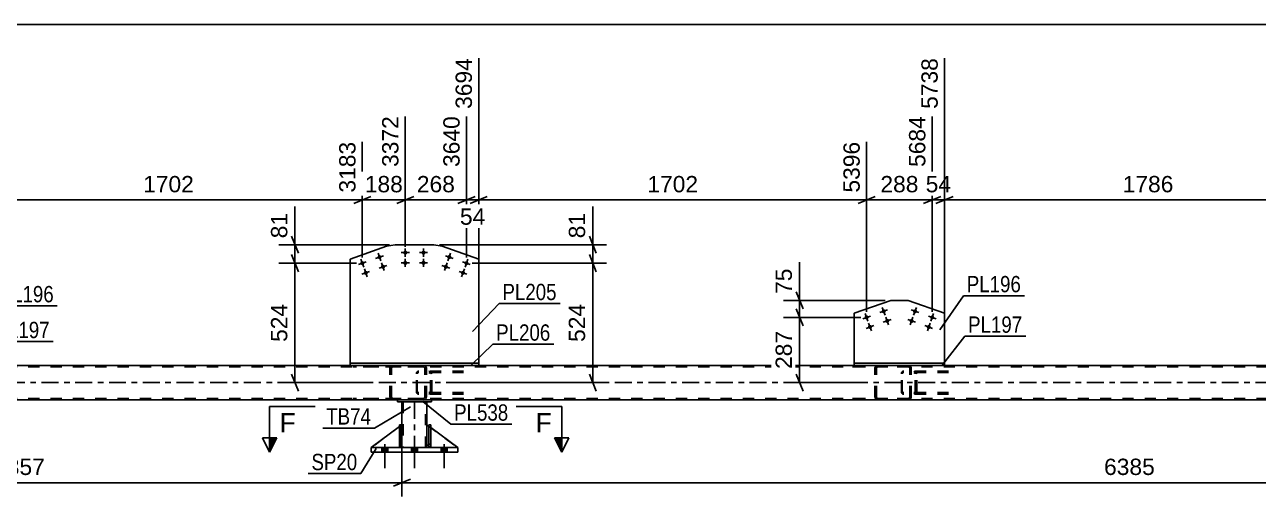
# Model space of a CAD drawing. Header units: millimetres. Extents: x -73 to 768, y -405 to 189.
# Drawn here: x 97.8 to 314.4, y -245.8 to -162.9 of the extents above; entities that cross this region are included whole.
import ezdxf

# ---------------------------------------------------------------- set-up
doc = ezdxf.new("R2010")
doc.units = ezdxf.units.MM
doc.linetypes.add('DXK_LINE_DOT2', pattern=[3.9198, 1.9599, -1.9599])
doc.linetypes.add('DXK_LINE_DOT3', pattern=[5.9187, 2.979, -0.9799, 0.9799, -0.9799])
doc.styles.add('Arial', font='ARIAL.TTF', dxfattribs={"height": 0.2})
doc.styles.add('Arial Narrow', font='ARIALN.TTF', dxfattribs={"height": 0.2})

# ---------------------------------------------------------------- blocks, each defined once
blk = doc.blocks.new('Bolt-122572935-5996 - 5860')
at = {"linetype": 'Continuous'}
for points in [[(254.45, -213.41, -1), (253.77, -213.17, -1)], [(257.46, -214.48, -1), (256.79, -214.24, -1)], [(253.85, -215.1, -1), (253.17, -214.86, -1)], [(256.86, -216.17, -1), (256.18, -215.93, -1)]]:
    blk.add_hatch(color=1, dxfattribs=at).paths.add_polyline_path(points)
at = {"color": 1, "linetype": 'Continuous'}
for p, q in [((253.75, -214.31), (253.27, -215.66)), ((254.79, -213.53), (253.43, -213.05)), ((254.35, -212.61), (253.87, -213.97)), ((257.8, -214.6), (256.45, -214.12)), ((257.37, -213.68), (256.88, -215.04)), ((254.19, -215.22), (252.83, -214.74)), ((257.2, -216.29), (255.84, -215.81)), ((256.76, -215.38), (256.28, -216.73))]:
    blk.add_line(p, q, dxfattribs=at)
blk = doc.blocks.new('Part-122572935-6181 - 5860')
at = {"color": 7, "linetype": 'DXK_LINE_DOT2'}
for p, q in [((163.59, -233.22), (163.91, -233.22)), ((163.59, -236.62), (163.59, -233.22)), ((163.59, -233.22), (163.59, -237.22)), ((163.91, -233.22), (163.91, -236.62)), ((163.91, -237.22), (163.91, -233.31)), ((163.91, -236.62), (163.59, -236.62)), ((163.59, -237.22), (163.59, -236.62)), ((163.91, -237.22), (163.59, -237.22)), ((163.91, -236.62), (163.91, -237.22)), ((163.91, -237.22), (163.91, -237.22))]:
    blk.add_line(p, q, dxfattribs=at)
blk = doc.blocks.new('Part-122572935-5904 - 5860')
at = {"color": 2, "linetype": 'Continuous'}
for p, q in [((243.43, -213.64), (249.84, -211.37)), ((249.84, -211.37), (252.88, -211.37)), ((252.88, -211.37), (259.29, -213.64)), ((243.43, -222.42), (243.43, -213.64)), ((259.29, -213.64), (259.29, -222.42))]:
    blk.add_line(p, q, dxfattribs=at)
at = {"color": 7, "linetype": 'DXK_LINE_DOT2'}
blk.add_line((259.29, -222.42), (243.43, -222.42), dxfattribs=at)
blk = doc.blocks.new('Part-122572935-6034 - 5860')
at = {"color": 2, "linetype": 'Continuous'}
for p, q in [((154.93, -222.82), (89.02, -222.82)), ((243.43, -222.82), (177.53, -222.82)), ((328.57, -222.82), (259.29, -222.82)), ((163.24, -228.82), (33.76, -228.82)), ((418.64, -228.82), (169.24, -228.82))]:
    blk.add_line(p, q, dxfattribs=at)
at = {"color": 7, "linetype": 'DXK_LINE_DOT2'}
for p, q in [((177.53, -222.82), (154.93, -222.82)), ((259.29, -222.82), (243.43, -222.82)), ((692.3, -223.06), (29.76, -223.06)), ((692.3, -228.58), (29.76, -228.58)), ((169.24, -228.82), (163.24, -228.82))]:
    blk.add_line(p, q, dxfattribs=at)
at = {"color": 7, "linetype": 'DXK_LINE_DOT3'}
blk.add_line((29.76, -225.82), (692.3, -225.82), dxfattribs=at)
blk = doc.blocks.new('Part-122572935-5917 - 5860')
at = {"color": 2, "linetype": 'Continuous'}
for p, q in [((154.93, -204.12), (161.33, -201.85)), ((161.33, -201.85), (162.83, -201.59)), ((162.83, -201.59), (169.63, -201.59)), ((169.63, -201.59), (171.12, -201.85)), ((171.12, -201.85), (177.53, -204.12)), ((154.93, -222.42), (154.93, -204.12)), ((177.53, -204.12), (177.53, -222.42))]:
    blk.add_line(p, q, dxfattribs=at)
at = {"color": 7, "linetype": 'DXK_LINE_DOT2'}
blk.add_line((177.53, -222.42), (154.93, -222.42), dxfattribs=at)
blk = doc.blocks.new('Part-122572935-6019 - 5860')
at = {"color": 2, "linetype": 'Continuous'}
for p, q in [((154.93, -222.82), (154.93, -222.42)), ((154.93, -222.42), (177.53, -222.42)), ((177.53, -222.82), (154.93, -222.82)), ((177.53, -222.42), (177.53, -222.82))]:
    blk.add_line(p, q, dxfattribs=at)
blk = doc.blocks.new('Bolt-122572935-5960 - 5860')
at = {"linetype": 'Continuous'}
for points in [[(245.94, -214.24, -1), (245.26, -214.48, -1)], [(248.95, -213.17, -1), (248.28, -213.41, -1)], [(246.54, -215.93, -1), (245.86, -216.17, -1)], [(249.56, -214.86, -1), (248.88, -215.1, -1)]]:
    blk.add_hatch(color=1, dxfattribs=at).paths.add_polyline_path(points)
at = {"color": 1, "linetype": 'Continuous'}
for p, q in [((246.28, -214.12), (244.92, -214.6)), ((245.36, -213.68), (245.84, -215.04)), ((249.29, -213.05), (247.94, -213.53)), ((248.37, -212.61), (248.86, -213.97)), ((248.98, -214.31), (249.46, -215.66)), ((246.88, -215.81), (245.52, -216.29)), ((245.96, -215.38), (246.44, -216.73)), ((249.9, -214.74), (248.54, -215.22))]:
    blk.add_line(p, q, dxfattribs=at)
blk = doc.blocks.new('Part-122572935-6036 - 5860')
at = {"color": 7, "linetype": 'DXK_LINE_DOT2'}
for p, q in [((167.82, -222.82), (155.46, -222.82)), ((162.45, -222.82), (162.26, -222.85)), ((168.01, -222.85), (167.82, -222.82)), ((167.82, -223.06), (155.46, -223.06)), ((161.98, -223.11), (161.94, -223.3)), ((161.94, -228.34), (161.94, -223.3)), ((162.2, -223.3), (162.22, -223.21)), ((162.2, -228.34), (162.2, -223.3)), ((162.22, -223.21), (162.27, -223.13)), ((162.27, -223.13), (162.36, -223.08)), ((162.36, -223.08), (162.45, -223.06)), ((167.82, -223.06), (167.92, -223.08)), ((167.92, -223.08), (168, -223.13)), ((168, -223.13), (168.05, -223.21)), ((168.05, -223.21), (168.07, -223.3)), ((168.07, -228.34), (168.07, -223.3)), ((168.33, -223.3), (168.29, -223.11)), ((168.33, -228.34), (168.33, -223.3)), ((167.82, -228.58), (155.46, -228.58)), ((167.82, -228.82), (155.46, -228.82)), ((161.94, -228.34), (161.98, -228.52)), ((162.22, -228.43), (162.2, -228.34)), ((162.27, -228.51), (162.22, -228.43)), ((162.26, -228.78), (162.45, -228.82)), ((162.36, -228.56), (162.27, -228.51)), ((162.45, -228.58), (162.36, -228.56)), ((167.92, -228.56), (167.82, -228.58)), ((167.82, -228.82), (168.01, -228.78)), ((168, -228.51), (167.92, -228.56)), ((168.05, -228.43), (168, -228.51)), ((168.07, -228.34), (168.05, -228.43)), ((168.29, -228.52), (168.33, -228.34))]:
    blk.add_line(p, q, dxfattribs=at)
for centre, start, end in [((162.43, -223.32), 110.7583, 155.6801), ((167.84, -223.32), 24.3199, 69.2417), ((162.43, -228.32), 204.3199, 249.2417), ((167.84, -228.32), 290.7583, 335.6801)]:
    blk.add_arc(centre, 0.496, start, end, dxfattribs=at)
blk = doc.blocks.new('Part-122572935-6037 - 5860')
at = {"color": 7, "linetype": 'DXK_LINE_DOT2'}
for p, q in [((251.75, -224.11), (251.73, -224.3)), ((251.73, -227.34), (251.73, -224.3)), ((251.81, -223.96), (251.75, -224.11)), ((251.89, -223.85), (251.81, -223.96)), ((251.86, -224.3), (251.87, -224.21)), ((251.86, -227.34), (251.86, -224.3)), ((251.87, -224.21), (251.9, -224.13)), ((252, -223.82), (251.89, -223.85)), ((251.9, -224.13), (251.94, -224.08)), ((251.94, -224.08), (252, -224.06)), ((260, -223.82), (252, -223.82)), ((260, -224.06), (252, -224.06)), ((253.46, -224.06), (253.46, -223.82)), ((254.1, -223.85), (253.91, -223.82)), ((253.91, -224.06), (254, -224.08)), ((254, -224.08), (254.09, -224.13)), ((254.09, -224.13), (254.14, -224.21)), ((254.14, -224.21), (254.16, -224.3)), ((254.16, -227.34), (254.16, -224.3)), ((254.41, -224.3), (254.37, -224.11)), ((254.41, -227.34), (254.41, -224.3)), ((251.73, -227.34), (251.75, -227.52)), ((251.87, -227.43), (251.86, -227.34)), ((254.16, -227.34), (254.14, -227.43)), ((254.37, -227.52), (254.41, -227.34)), ((251.75, -227.52), (251.81, -227.68)), ((251.81, -227.68), (251.89, -227.78)), ((251.9, -227.51), (251.87, -227.43)), ((251.89, -227.78), (252, -227.82)), ((251.94, -227.56), (251.9, -227.51)), ((252, -227.58), (251.94, -227.56)), ((260, -227.58), (252, -227.58)), ((260, -227.82), (252, -227.82)), ((253.46, -227.82), (253.46, -227.58)), ((254, -227.56), (253.91, -227.58)), ((253.91, -227.82), (254.1, -227.78)), ((254.09, -227.51), (254, -227.56)), ((254.14, -227.43), (254.09, -227.51))]:
    blk.add_line(p, q, dxfattribs=at)
for centre, start, end in [((253.92, -224.31), 23.8951, 68.8487), ((253.92, -227.32), 291.1513, 336.1049)]:
    blk.add_arc(centre, 0.492, start, end, dxfattribs=at)
blk = doc.blocks.new('Bolt-122572935-5973 - 5860')
at = {"linetype": 'Continuous'}
for points in [[(160.44, -203.65, -1), (159.77, -203.89, -1)], [(157.43, -204.72, -1), (156.75, -204.96, -1)], [(161.05, -205.35, -1), (160.37, -205.59, -1)], [(158.03, -206.42, -1), (157.35, -206.66, -1)]]:
    blk.add_hatch(color=1, dxfattribs=at).paths.add_polyline_path(points)
at = {"color": 1, "linetype": 'Continuous'}
for p, q in [((160.78, -203.53), (159.43, -204.01)), ((159.86, -203.09), (160.35, -204.45)), ((157.77, -204.6), (156.41, -205.08)), ((156.85, -204.16), (157.33, -205.52)), ((161.39, -205.23), (160.03, -205.71)), ((160.47, -204.79), (160.95, -206.15)), ((158.37, -206.3), (157.01, -206.78)), ((157.45, -205.86), (157.93, -207.22))]:
    blk.add_line(p, q, dxfattribs=at)
blk = doc.blocks.new('Bolt-122572935-5974 - 5860')
at = {"linetype": 'Continuous'}
for points in [[(164.99, -202.99, -1), (164.27, -202.99, -1)], [(168.19, -202.99, -1), (167.47, -202.99, -1)], [(164.99, -204.79, -1), (164.27, -204.79, -1)], [(168.19, -204.79, -1), (167.47, -204.79, -1)]]:
    blk.add_hatch(color=1, dxfattribs=at).paths.add_polyline_path(points)
at = {"color": 1, "linetype": 'Continuous'}
for p, q in [((165.35, -202.99), (163.91, -202.99)), ((164.63, -202.27), (164.63, -203.71)), ((168.55, -202.99), (167.11, -202.99)), ((167.83, -202.27), (167.83, -203.71)), ((165.35, -204.79), (163.91, -204.79)), ((164.63, -204.07), (164.63, -205.51)), ((168.55, -204.79), (167.11, -204.79)), ((167.83, -204.07), (167.83, -205.51))]:
    blk.add_line(p, q, dxfattribs=at)
blk = doc.blocks.new('Bolt-122572935-5975 - 5860')
at = {"linetype": 'Continuous'}
for points in [[(172.69, -203.89, -1), (172.01, -203.65, -1)], [(172.09, -205.59, -1), (171.41, -205.35, -1)], [(175.71, -204.96, -1), (175.03, -204.72, -1)], [(175.1, -206.66, -1), (174.43, -206.42, -1)]]:
    blk.add_hatch(color=1, dxfattribs=at).paths.add_polyline_path(points)
at = {"color": 1, "linetype": 'Continuous'}
for p, q in [((173.03, -204.01), (171.67, -203.53)), ((172.59, -203.09), (172.11, -204.45)), ((172.43, -205.71), (171.07, -205.23)), ((171.99, -204.79), (171.51, -206.15)), ((176.04, -205.08), (174.69, -204.6)), ((175.61, -204.16), (175.13, -205.52)), ((175.44, -206.78), (174.09, -206.3)), ((175.01, -205.86), (174.52, -207.22))]:
    blk.add_line(p, q, dxfattribs=at)
blk = doc.blocks.new('Bolt-122572935-5999 - 5860')
at = {"linetype": 'Continuous'}
for points in [[(160.52, -238.02), (161.56, -238.02), (161.56, -237.22), (160.52, -237.22)], [(160.52, -238.02), (161.56, -238.02), (161.56, -237.22), (160.52, -237.22)], [(160.52, -238.02), (161.56, -238.02), (161.56, -237.22), (160.52, -237.22)], [(165.72, -238.02), (166.76, -238.02), (166.76, -237.22), (165.72, -237.22)], [(165.72, -238.02), (166.76, -238.02), (166.76, -237.22), (165.72, -237.22)], [(170.92, -238.02), (171.96, -238.02), (171.96, -237.22), (170.92, -237.22)], [(170.92, -238.02), (171.96, -238.02), (171.96, -237.22), (170.92, -237.22)], [(170.92, -238.02), (171.96, -238.02), (171.96, -237.22), (170.92, -237.22)]]:
    blk.add_hatch(color=1, dxfattribs=at).paths.add_polyline_path(points)
at = {"color": 1, "linetype": 'Continuous'}
for p, q in [((160.52, -237.22), (160.52, -238.02)), ((160.52, -237.22), (160.52, -238.02)), ((160.52, -237.22), (160.52, -238.02)), ((161.04, -236.62), (161.04, -240.82)), ((161.04, -236.62), (161.04, -240.82)), ((161.04, -236.62), (161.04, -240.82)), ((161.56, -237.22), (161.56, -238.02)), ((161.56, -237.22), (161.56, -238.02)), ((161.56, -237.22), (161.56, -238.02)), ((165.72, -237.22), (165.72, -238.02)), ((165.72, -237.22), (165.72, -238.02)), ((166.24, -236.62), (166.24, -240.82)), ((166.24, -236.62), (166.24, -240.82)), ((166.76, -237.22), (166.76, -238.02)), ((166.76, -237.22), (166.76, -238.02)), ((170.92, -237.22), (170.92, -238.02)), ((170.92, -237.22), (170.92, -238.02)), ((170.92, -237.22), (170.92, -238.02)), ((171.44, -236.62), (171.44, -240.82)), ((171.44, -236.62), (171.44, -240.82)), ((171.44, -236.62), (171.44, -240.82)), ((171.96, -237.22), (171.96, -238.02)), ((171.96, -237.22), (171.96, -238.02)), ((171.96, -237.22), (171.96, -238.02))]:
    blk.add_line(p, q, dxfattribs=at)
blk = doc.blocks.new('Part-122572935-6051 - 5860')
at = {"color": 7, "linetype": 'DXK_LINE_DOT2'}
for p, q in [((252.95, -222.82), (240.59, -222.82)), ((247.59, -222.82), (247.39, -222.85)), ((253.15, -222.85), (252.95, -222.82)), ((252.95, -223.06), (240.59, -223.06)), ((247.12, -223.11), (247.08, -223.3)), ((247.08, -228.34), (247.08, -223.3)), ((247.33, -223.3), (247.35, -223.21)), ((247.33, -228.34), (247.33, -223.3)), ((247.35, -223.21), (247.41, -223.13)), ((247.41, -223.13), (247.49, -223.08)), ((247.49, -223.08), (247.59, -223.06)), ((252.95, -223.06), (253.05, -223.08)), ((253.05, -223.08), (253.13, -223.13)), ((253.13, -223.13), (253.19, -223.21)), ((253.19, -223.21), (253.21, -223.3)), ((253.21, -228.34), (253.21, -223.3)), ((253.46, -223.3), (253.42, -223.11)), ((253.46, -228.34), (253.46, -223.3)), ((252.95, -228.58), (240.59, -228.58)), ((252.95, -228.82), (240.59, -228.82)), ((247.08, -228.34), (247.12, -228.52)), ((247.35, -228.43), (247.33, -228.34)), ((247.41, -228.51), (247.35, -228.43)), ((247.39, -228.78), (247.59, -228.82)), ((247.49, -228.56), (247.41, -228.51)), ((247.59, -228.58), (247.49, -228.56)), ((253.05, -228.56), (252.95, -228.58)), ((252.95, -228.82), (253.15, -228.78)), ((253.13, -228.51), (253.05, -228.56)), ((253.19, -228.43), (253.13, -228.51)), ((253.21, -228.34), (253.19, -228.43)), ((253.42, -228.52), (253.46, -228.34))]:
    blk.add_line(p, q, dxfattribs=at)
for centre, start, end in [((247.57, -223.32), 110.7583, 155.68), ((252.97, -223.32), 24.32, 69.2417), ((247.57, -228.32), 204.32, 249.2417), ((252.97, -228.32), 290.7583, 335.68)]:
    blk.add_arc(centre, 0.496, start, end, dxfattribs=at)
blk = doc.blocks.new('Part-122572935-6086 - 5860')
at = {"color": 2, "linetype": 'Continuous'}
for p, q in [((164.04, -233.22), (164.04, -229.22)), ((168.44, -233.22), (168.44, -229.22)), ((164.04, -237.22), (164.04, -236.62)), ((168.44, -236.62), (168.44, -237.22))]:
    blk.add_line(p, q, dxfattribs=at)
at = {"color": 7, "linetype": 'DXK_LINE_DOT2'}
for p, q in [((168.44, -229.22), (164.04, -229.22)), ((164.28, -229.22), (164.28, -237.22)), ((168.2, -237.22), (168.2, -229.22)), ((164.04, -236.62), (164.04, -233.22)), ((168.44, -236.62), (168.44, -233.22)), ((168.44, -237.22), (164.04, -237.22))]:
    blk.add_line(p, q, dxfattribs=at)
at = {"color": 7, "linetype": 'DXK_LINE_DOT3'}
blk.add_line((166.24, -229.22), (166.24, -237.22), dxfattribs=at)
blk = doc.blocks.new('Part-122572935-6106 - 5860')
at = {"color": 7, "linetype": 'DXK_LINE_DOT2'}
for p, q in [((169.11, -233.22), (168.79, -233.22)), ((168.79, -236.62), (168.79, -233.22)), ((168.79, -233.22), (168.79, -237.22)), ((169.11, -233.22), (169.11, -236.62)), ((169.11, -237.22), (169.11, -233.22)), ((169.11, -236.62), (168.79, -236.62)), ((168.79, -237.22), (168.79, -236.62)), ((169.11, -237.22), (168.79, -237.22)), ((169.11, -236.62), (169.11, -237.22)), ((169.11, -237.22), (169.11, -237.22))]:
    blk.add_line(p, q, dxfattribs=at)
blk = doc.blocks.new('Part-122572935-6108 - 5860')
at = {"color": 2, "linetype": 'Continuous'}
for p, q in [((168.79, -237.22), (168.79, -233.22)), ((168.79, -233.22), (169.11, -233.22)), ((169.11, -237.22), (169.11, -233.22)), ((168.79, -237.22), (168.79, -237.22)), ((169.11, -237.22), (168.79, -237.22))]:
    blk.add_line(p, q, dxfattribs=at)
at = {"color": 7, "linetype": 'DXK_LINE_DOT2'}
for p, q in [((168.79, -233.22), (168.79, -236.62)), ((169.11, -236.62), (169.11, -233.22)), ((168.79, -236.62), (168.79, -237.22)), ((168.79, -236.62), (169.11, -236.62)), ((168.79, -237.22), (168.79, -237.22)), ((168.79, -237.22), (168.79, -237.22)), ((169.11, -237.22), (169.11, -236.62)), ((169.11, -237.22), (169.11, -237.22))]:
    blk.add_line(p, q, dxfattribs=at)
blk = doc.blocks.new('Part-122572935-6124 - 5860')
at = {"color": 2, "linetype": 'Continuous'}
for p, q in [((243.43, -222.82), (243.43, -222.42)), ((243.43, -222.42), (259.29, -222.42)), ((259.29, -222.82), (243.43, -222.82)), ((259.29, -222.42), (259.29, -222.82))]:
    blk.add_line(p, q, dxfattribs=at)
blk = doc.blocks.new('Part-122572935-6132 - 5860')
at = {"color": 2, "linetype": 'Continuous'}
for p, q in [((168.44, -236.62), (168.44, -233.22)), ((168.44, -233.22), (168.79, -233.48)), ((173.84, -237.22), (169.11, -233.72)), ((168.79, -236.97), (168.44, -236.62))]:
    blk.add_line(p, q, dxfattribs=at)
at = {"color": 7, "linetype": 'DXK_LINE_DOT2'}
for p, q in [((169.11, -233.72), (168.79, -233.48)), ((168.79, -236.97), (169.04, -237.22)), ((169.04, -237.22), (173.84, -237.22))]:
    blk.add_line(p, q, dxfattribs=at)
blk = doc.blocks.new('Part-122572935-6133 - 5860')
at = {"color": 7, "linetype": 'DXK_LINE_DOT2'}
for p, q in [((164.04, -233.22), (158.64, -237.22)), ((164.04, -236.62), (164.04, -233.22)), ((164.04, -233.22), (164.04, -236.62)), ((158.64, -237.22), (163.44, -237.22)), ((163.44, -237.22), (164.04, -236.62)), ((164.04, -236.62), (163.44, -237.22)), ((164.04, -236.62), (164.04, -236.62))]:
    blk.add_line(p, q, dxfattribs=at)
blk = doc.blocks.new('Part-122572935-6140 - 5860')
at = {"color": 2, "linetype": 'Continuous'}
for p, q in [((163.59, -237.22), (163.59, -233.22)), ((163.59, -233.22), (163.91, -233.22)), ((163.91, -237.22), (163.91, -233.22)), ((163.59, -237.22), (163.59, -237.22)), ((163.91, -237.22), (163.59, -237.22))]:
    blk.add_line(p, q, dxfattribs=at)
at = {"color": 7, "linetype": 'DXK_LINE_DOT2'}
for p, q in [((163.59, -233.22), (163.59, -236.62)), ((163.91, -236.62), (163.91, -233.22)), ((163.59, -236.62), (163.59, -237.22)), ((163.59, -236.62), (163.91, -236.62)), ((163.59, -237.22), (163.59, -237.22)), ((163.59, -237.22), (163.59, -237.22)), ((163.91, -237.22), (163.91, -236.62)), ((163.91, -237.22), (163.91, -237.22))]:
    blk.add_line(p, q, dxfattribs=at)
blk = doc.blocks.new('Part-122572935-6166 - 5860')
at = {"color": 2, "linetype": 'Continuous'}
for p, q in [((158.64, -238.02), (158.64, -237.22)), ((158.64, -237.22), (173.84, -237.22)), ((173.84, -238.02), (158.64, -238.02)), ((173.84, -237.22), (173.84, -238.02))]:
    blk.add_line(p, q, dxfattribs=at)
blk = doc.blocks.new('Part-122572935-6186 - 5860')
at = {"color": 7, "linetype": 'DXK_LINE_DOT2'}
for p, q in [((166.61, -224.11), (166.59, -224.3)), ((166.59, -227.34), (166.59, -224.3)), ((166.67, -223.96), (166.61, -224.11)), ((166.76, -223.85), (166.67, -223.96)), ((166.73, -224.3), (166.74, -224.21)), ((166.73, -227.34), (166.73, -224.3)), ((166.74, -224.21), (166.77, -224.13)), ((166.86, -223.82), (166.76, -223.85)), ((166.77, -224.13), (166.81, -224.08)), ((166.81, -224.08), (166.86, -224.06)), ((174.87, -223.82), (166.86, -223.82)), ((174.87, -224.06), (166.86, -224.06)), ((168.33, -224.06), (168.33, -223.82)), ((168.97, -223.85), (168.77, -223.82)), ((168.77, -224.06), (168.87, -224.08)), ((168.87, -224.08), (168.95, -224.13)), ((168.95, -224.13), (169.01, -224.21)), ((169.01, -224.21), (169.03, -224.3)), ((169.03, -227.34), (169.03, -224.3)), ((169.28, -224.3), (169.24, -224.11)), ((169.28, -227.34), (169.28, -224.3)), ((166.59, -227.34), (166.61, -227.52)), ((166.74, -227.43), (166.73, -227.34)), ((169.03, -227.34), (169.01, -227.43)), ((169.24, -227.52), (169.28, -227.34)), ((166.61, -227.52), (166.67, -227.68)), ((166.67, -227.68), (166.76, -227.78)), ((166.77, -227.51), (166.74, -227.43)), ((166.76, -227.78), (166.86, -227.82)), ((166.81, -227.56), (166.77, -227.51)), ((166.86, -227.58), (166.81, -227.56)), ((174.87, -227.58), (166.86, -227.58)), ((174.87, -227.82), (166.86, -227.82)), ((168.33, -227.82), (168.33, -227.58)), ((168.87, -227.56), (168.77, -227.58)), ((168.77, -227.82), (168.97, -227.78)), ((168.95, -227.51), (168.87, -227.56)), ((169.01, -227.43), (168.95, -227.51))]:
    blk.add_line(p, q, dxfattribs=at)
for centre, start, end in [((168.79, -224.31), 23.8951, 68.8487), ((168.79, -227.32), 291.1513, 336.1049)]:
    blk.add_arc(centre, 0.492, start, end, dxfattribs=at)
blk = doc.blocks.new('Part-122572935-6191 - 5860')
at = {"color": 2, "linetype": 'Continuous'}
for p, q in [((163.59, -233.55), (158.64, -237.22)), ((164.04, -233.22), (163.91, -233.31)), ((164.04, -236.62), (164.04, -233.22)), ((163.59, -237.06), (163.44, -237.22)), ((164.04, -236.62), (163.91, -236.74)), ((164.04, -236.62), (164.04, -236.62))]:
    blk.add_line(p, q, dxfattribs=at)
at = {"color": 7, "linetype": 'DXK_LINE_DOT2'}
for p, q in [((163.91, -233.31), (163.59, -233.55)), ((164.04, -236.62), (164.04, -233.22)), ((158.64, -237.22), (158.64, -237.22)), ((158.64, -237.22), (163.44, -237.22)), ((164.04, -236.62), (163.44, -237.22)), ((163.91, -236.74), (163.59, -237.06))]:
    blk.add_line(p, q, dxfattribs=at)
blk = doc.blocks.new('Part-122572935-6209 - 5860')
at = {"color": 2, "linetype": 'Continuous'}
for p, q in [((169.24, -228.82), (163.24, -228.82)), ((163.24, -228.82), (163.24, -229.22)), ((169.24, -229.22), (163.24, -229.22)), ((169.24, -228.82), (169.24, -229.22))]:
    blk.add_line(p, q, dxfattribs=at)
blk = doc.blocks.new('Part-122572935-6211 - 5860')
at = {"color": 7, "linetype": 'DXK_LINE_DOT2'}
for p, q in [((168.44, -236.62), (168.44, -233.22)), ((168.44, -233.22), (173.84, -237.22)), ((169.04, -237.22), (168.44, -236.62)), ((173.84, -237.22), (169.04, -237.22))]:
    blk.add_line(p, q, dxfattribs=at)
blk = doc.blocks.new('StraightDimension-122572935-6234 - 5860')
at = {"color": 7, "linetype": 'Continuous'}
for p, q in [((244.6, -214.36), (231, -214.36)), ((233.25, -212.86), (234.45, -215.86)), ((233.85, -225.82), (233.85, -214.36)), ((234.45, -227.32), (233.25, -224.32)), ((245, -225.82), (231, -225.82))]:
    blk.add_line(p, q, dxfattribs=at)
at = {"color": 0}
blk.add_wipeout([(233.1, -216.15), (228.9, -216.15), (228.9, -224.02), (233.1, -224.02)], dxfattribs=at)
at = {"color": 3, "style": 'Arial'}
blk.add_text('287', height=2.865, rotation=90.0002, dxfattribs=at).set_placement((232.5, -223.42))
blk = doc.blocks.new('StraightDimension-122572935-6608 - 5860')
at = {"color": 7, "linetype": 'Continuous'}
for p, q in [((257.12, -213.36), (257.12, -179.05)), ((245.6, -213.36), (245.6, -183.55)), ((244.1, -194.34), (247.1, -193.14)), ((245.6, -193.74), (257.12, -193.74)), ((258.62, -193.14), (255.62, -194.34))]:
    blk.add_line(p, q, dxfattribs=at)
at = {"color": 0}
blk.add_wipeout([(255.3, -192.99), (255.3, -188.79), (247.43, -188.79), (247.43, -192.99)], dxfattribs=at)
at = {"color": 0, "linetype": 'Continuous'}
blk.add_wipeout([(256.52, -178.45), (252.32, -178.45), (252.32, -188.54), (256.52, -188.54)], dxfattribs=at)
at = {"color": 3, "linetype": 'Continuous', "style": 'Arial'}
blk.add_text('5684', height=2.865, rotation=90.0002, dxfattribs=at).set_placement((255.92, -187.94))
at = {"color": 3, "style": 'Arial'}
blk.add_text('288', height=2.865, dxfattribs=at).set_placement((248.03, -192.39))
blk = doc.blocks.new('StraightDimension-122572935-6764 - 5860')
at = {"color": 7, "linetype": 'Continuous'}
for p, q in [((29.76, -229.82), (29.76, -245.79)), ((164.04, -230.22), (164.04, -245.79)), ((31.26, -242.79), (28.26, -243.99)), ((29.76, -243.39), (164.04, -243.39)), ((162.54, -243.99), (165.54, -242.79))]:
    blk.add_line(p, q, dxfattribs=at)
at = {"color": 0}
blk.add_wipeout([(101.95, -242.64), (101.95, -238.44), (91.85, -238.44), (91.85, -242.64)], dxfattribs=at)
at = {"color": 3, "style": 'Arial'}
blk.add_text('3357', height=2.865, dxfattribs=at).set_placement((92.45, -242.04))
blk = doc.blocks.new('StraightDimension-122572935-6569 - 5860')
at = {"color": 7, "linetype": 'Continuous'}
for p, q in [((89.02, -221.42), (89.02, -168.85)), ((157.09, -203.84), (157.09, -183.55)), ((90.52, -193.14), (87.52, -194.34)), ((89.02, -193.74), (157.09, -193.74)), ((155.59, -194.34), (158.59, -193.14))]:
    blk.add_line(p, q, dxfattribs=at)
at = {"color": 0, "linetype": 'Continuous'}
blk.add_wipeout([(156.49, -182.95), (152.29, -182.95), (152.29, -193.04), (156.49, -193.04)], dxfattribs=at)
at = {"color": 0}
blk.add_wipeout([(128.1, -192.99), (128.1, -188.79), (118.01, -188.79), (118.01, -192.99)], dxfattribs=at)
at = {"color": 3, "linetype": 'Continuous', "style": 'Arial'}
blk.add_text('3183', height=2.865, rotation=90.0002, dxfattribs=at).set_placement((155.89, -192.44))
at = {"color": 3, "style": 'Arial'}
blk.add_text('1702', height=2.865, dxfattribs=at).set_placement((118.61, -192.39))
blk = doc.blocks.new('StraightDimension-122572935-6601 - 5860')
at = {"color": 7, "linetype": 'Continuous'}
for p, q in [((177.53, -221.42), (177.53, -168.85)), ((245.6, -213.36), (245.6, -183.55)), ((179.03, -193.14), (176.03, -194.34)), ((177.53, -193.74), (245.6, -193.74)), ((244.1, -194.34), (247.1, -193.14))]:
    blk.add_line(p, q, dxfattribs=at)
at = {"color": 0, "linetype": 'Continuous'}
blk.add_wipeout([(245, -182.95), (240.8, -182.95), (240.8, -193.04), (245, -193.04)], dxfattribs=at)
at = {"color": 0}
blk.add_wipeout([(216.61, -192.99), (216.61, -188.79), (206.52, -188.79), (206.52, -192.99)], dxfattribs=at)
at = {"color": 3, "linetype": 'Continuous', "style": 'Arial'}
blk.add_text('5396', height=2.865, rotation=90.0002, dxfattribs=at).set_placement((244.4, -192.44))
at = {"color": 3, "style": 'Arial'}
blk.add_text('1702', height=2.865, dxfattribs=at).set_placement((207.12, -192.39))
blk = doc.blocks.new('StraightDimension-122572935-6224 - 5860')
at = {"color": 7, "linetype": 'Continuous'}
for p, q in [((233.25, -209.87), (234.45, -212.87)), ((248.84, -211.37), (231, -211.37)), ((233.85, -214.36), (233.85, -211.37)), ((244.6, -214.36), (231, -214.36)), ((234.45, -215.86), (233.25, -212.86))]:
    blk.add_line(p, q, dxfattribs=at)
at = {"color": 0}
blk.add_wipeout([(233.1, -205.19), (228.9, -205.19), (228.9, -210.84), (233.1, -210.84)], dxfattribs=at)
at = {"color": 7, "linetype": 'Continuous'}
blk.add_line((233.85, -211.37), (233.85, -204.67), dxfattribs=at)
blk.add_line((233.85, -211.37), (233.85, -204.67), dxfattribs=at)
at = {"color": 3, "style": 'Arial'}
blk.add_text('75', height=2.865, rotation=90.0002, dxfattribs=at).set_placement((232.5, -210.24))
blk = doc.blocks.new('StraightDimension-122572935-6436 - 5860')
at = {"color": 7, "linetype": 'Continuous'}
for p, q in [((144.67, -200.09), (145.87, -203.09)), ((161.83, -201.59), (142.42, -201.59)), ((145.87, -206.34), (144.67, -203.34)), ((145.27, -204.84), (145.27, -201.59)), ((156.09, -204.84), (142.42, -204.84))]:
    blk.add_line(p, q, dxfattribs=at)
at = {"color": 0}
blk.add_wipeout([(144.52, -195.42), (140.32, -195.42), (140.32, -201.07), (144.52, -201.07)], dxfattribs=at)
at = {"color": 7, "linetype": 'Continuous'}
blk.add_line((145.27, -201.59), (145.27, -194.9), dxfattribs=at)
blk.add_line((145.27, -201.59), (145.27, -194.9), dxfattribs=at)
at = {"color": 3, "style": 'Arial'}
blk.add_text('81', height=2.865, rotation=90.0002, dxfattribs=at).set_placement((143.92, -200.47))
blk = doc.blocks.new('StraightDimension-122572935-6446 - 5860')
at = {"color": 7, "linetype": 'Continuous'}
for p, q in [((145.87, -206.34), (144.67, -203.34)), ((156.09, -204.84), (142.42, -204.84)), ((145.27, -225.82), (145.27, -204.84)), ((144.67, -224.32), (145.87, -227.32)), ((158.22, -225.82), (142.42, -225.82))]:
    blk.add_line(p, q, dxfattribs=at)
at = {"color": 0}
blk.add_wipeout([(144.52, -211.39), (140.32, -211.39), (140.32, -219.27), (144.52, -219.27)], dxfattribs=at)
at = {"color": 3, "style": 'Arial'}
blk.add_text('524', height=2.865, rotation=90.0002, dxfattribs=at).set_placement((143.92, -218.67))
blk = doc.blocks.new('StraightDimension-122572935-6506 - 5860')
at = {"color": 7, "linetype": 'Continuous'}
blk.add_line((29.76, -162.95), (704.4, -162.95), dxfattribs=at)
blk = doc.blocks.new('StraightDimension-122572935-6576 - 5860')
at = {"color": 7, "linetype": 'Continuous'}
for p, q in [((164.63, -201.99), (164.63, -179.05)), ((157.09, -203.84), (157.09, -183.55)), ((155.59, -194.34), (158.59, -193.14)), ((157.09, -193.74), (164.63, -193.74)), ((166.13, -193.14), (163.13, -194.34))]:
    blk.add_line(p, q, dxfattribs=at)
at = {"color": 0}
blk.add_wipeout([(164.79, -192.99), (164.79, -188.79), (156.92, -188.79), (156.92, -192.99)], dxfattribs=at)
at = {"color": 0, "linetype": 'Continuous'}
blk.add_wipeout([(164.03, -178.45), (159.83, -178.45), (159.83, -188.54), (164.03, -188.54)], dxfattribs=at)
at = {"color": 3, "linetype": 'Continuous', "style": 'Arial'}
blk.add_text('3372', height=2.865, rotation=90.0002, dxfattribs=at).set_placement((163.43, -187.94))
at = {"color": 3, "style": 'Arial'}
blk.add_text('188', height=2.865, dxfattribs=at).set_placement((157.52, -192.39))
blk = doc.blocks.new('StraightDimension-122572935-6585 - 5860')
at = {"color": 7, "linetype": 'Continuous'}
for p, q in [((164.63, -201.99), (164.63, -179.05)), ((175.37, -203.84), (175.37, -179.05)), ((163.13, -194.34), (166.13, -193.14)), ((164.63, -193.74), (175.37, -193.74)), ((176.87, -193.14), (173.87, -194.34))]:
    blk.add_line(p, q, dxfattribs=at)
at = {"color": 0}
blk.add_wipeout([(173.93, -192.99), (173.93, -188.79), (166.06, -188.79), (166.06, -192.99)], dxfattribs=at)
at = {"color": 0, "linetype": 'Continuous'}
blk.add_wipeout([(174.77, -178.45), (170.57, -178.45), (170.57, -188.54), (174.77, -188.54)], dxfattribs=at)
at = {"color": 3, "linetype": 'Continuous', "style": 'Arial'}
blk.add_text('3640', height=2.865, rotation=90.0002, dxfattribs=at).set_placement((174.17, -187.94))
at = {"color": 3, "style": 'Arial'}
blk.add_text('268', height=2.865, dxfattribs=at).set_placement((166.66, -192.39))
blk = doc.blocks.new('StraightDimension-122572935-6594 - 5860')
at = {"color": 7, "linetype": 'Continuous'}
for p, q in [((177.53, -221.42), (177.53, -168.85)), ((175.37, -203.84), (175.37, -179.05)), ((173.87, -194.34), (176.87, -193.14)), ((175.37, -193.74), (177.53, -193.74)), ((179.03, -193.14), (176.03, -194.34))]:
    blk.add_line(p, q, dxfattribs=at)
at = {"color": 0, "linetype": 'Continuous'}
blk.add_wipeout([(176.93, -168.25), (172.73, -168.25), (172.73, -178.34), (176.93, -178.34)], dxfattribs=at)
at = {"color": 0}
blk.add_wipeout([(179.27, -198.69), (179.27, -194.49), (173.62, -194.49), (173.62, -198.69)], dxfattribs=at)
at = {"color": 3, "linetype": 'Continuous', "style": 'Arial'}
blk.add_text('3694', height=2.865, rotation=90.0002, dxfattribs=at).set_placement((176.33, -177.74))
at = {"color": 3, "style": 'Arial'}
blk.add_text('54', height=2.865, dxfattribs=at).set_placement((174.22, -198.09))
blk = doc.blocks.new('StraightDimension-122572935-6617 - 5860')
at = {"color": 7, "linetype": 'Continuous'}
for p, q in [((259.29, -221.42), (259.29, -168.85)), ((257.12, -213.36), (257.12, -179.05)), ((255.62, -194.34), (258.62, -193.14)), ((257.12, -193.74), (259.29, -193.74)), ((260.79, -193.14), (257.79, -194.34))]:
    blk.add_line(p, q, dxfattribs=at)
at = {"color": 0, "linetype": 'Continuous'}
blk.add_wipeout([(258.69, -168.25), (254.49, -168.25), (254.49, -178.34), (258.69, -178.34)], dxfattribs=at)
at = {"color": 0}
blk.add_wipeout([(261.03, -192.99), (261.03, -188.79), (255.38, -188.79), (255.38, -192.99)], dxfattribs=at)
at = {"color": 3, "linetype": 'Continuous', "style": 'Arial'}
blk.add_text('5738', height=2.865, rotation=90.0002, dxfattribs=at).set_placement((258.09, -177.74))
at = {"color": 3, "style": 'Arial'}
blk.add_text('54', height=2.865, dxfattribs=at).set_placement((255.98, -192.39))
blk = doc.blocks.new('StraightDimension-122572935-6624 - 5860')
at = {"color": 7, "linetype": 'Continuous'}
for p, q in [((259.29, -221.42), (259.29, -168.85)), ((330.73, -213.36), (330.73, -183.55)), ((260.79, -193.14), (257.79, -194.34)), ((259.29, -193.74), (330.73, -193.74)), ((329.23, -194.34), (332.23, -193.14))]:
    blk.add_line(p, q, dxfattribs=at)
at = {"color": 0, "linetype": 'Continuous'}
blk.add_wipeout([(330.13, -182.95), (325.93, -182.95), (325.93, -193.04), (330.13, -193.04)], dxfattribs=at)
at = {"color": 0}
blk.add_wipeout([(300.06, -192.99), (300.06, -188.79), (289.96, -188.79), (289.96, -192.99)], dxfattribs=at)
at = {"color": 3, "linetype": 'Continuous', "style": 'Arial'}
blk.add_text('7524', height=2.865, rotation=90.0002, dxfattribs=at).set_placement((329.53, -192.44))
at = {"color": 3, "style": 'Arial'}
blk.add_text('1786', height=2.865, dxfattribs=at).set_placement((290.56, -192.39))
blk = doc.blocks.new('StraightDimension-122572935-6772 - 5860')
at = {"color": 7, "linetype": 'Continuous'}
for p, q in [((164.04, -230.22), (164.04, -245.79)), ((165.54, -242.79), (162.54, -243.99)), ((164.04, -243.39), (419.44, -243.39))]:
    blk.add_line(p, q, dxfattribs=at)
at = {"color": 0}
blk.add_wipeout([(296.79, -242.64), (296.79, -238.44), (286.69, -238.44), (286.69, -242.64)], dxfattribs=at)
at = {"color": 3, "style": 'Arial'}
blk.add_text('6385', height=2.865, dxfattribs=at).set_placement((287.29, -242.04))
blk = doc.blocks.new('StraightDimension-122572935-6820 - 5860')
at = {"color": 7, "linetype": 'Continuous'}
for p, q in [((198.14, -206.34), (196.94, -203.34)), ((176.37, -204.84), (199.94, -204.84)), ((197.54, -225.82), (197.54, -204.84)), ((196.94, -224.32), (198.14, -227.32)), ((174.33, -225.82), (199.94, -225.82))]:
    blk.add_line(p, q, dxfattribs=at)
at = {"color": 0}
blk.add_wipeout([(196.79, -211.39), (192.59, -211.39), (192.59, -219.27), (196.79, -219.27)], dxfattribs=at)
at = {"color": 3, "style": 'Arial'}
blk.add_text('524', height=2.865, rotation=90.0002, dxfattribs=at).set_placement((196.19, -218.67))
blk = doc.blocks.new('StraightDimension-122572935-6836 - 5860')
at = {"color": 7, "linetype": 'Continuous'}
for p, q in [((196.94, -200.09), (198.14, -203.09)), ((170.63, -201.59), (199.94, -201.59)), ((198.14, -206.34), (196.94, -203.34)), ((197.54, -204.84), (197.54, -201.59)), ((176.37, -204.84), (199.94, -204.84))]:
    blk.add_line(p, q, dxfattribs=at)
at = {"color": 0}
blk.add_wipeout([(196.79, -195.42), (192.59, -195.42), (192.59, -201.07), (196.79, -201.07)], dxfattribs=at)
at = {"color": 7, "linetype": 'Continuous'}
blk.add_line((197.54, -201.59), (197.54, -194.9), dxfattribs=at)
blk.add_line((197.54, -201.59), (197.54, -194.9), dxfattribs=at)
at = {"color": 3, "style": 'Arial'}
blk.add_text('81', height=2.865, rotation=90.0002, dxfattribs=at).set_placement((196.19, -200.47))
blk = doc.blocks.new('Mark-122572935-5900 - 5860')
at = {"color": 0}
blk.add_wipeout([(272.7, -209.95), (272.7, -206.95), (263.2, -206.95), (263.2, -209.95)], dxfattribs=at)
blk.add_wipeout([(272.7, -209.95), (272.7, -206.95), (263.2, -206.95), (263.2, -209.95)], dxfattribs=at)
at = {"color": 30, "linetype": 'Continuous'}
for p, q in [((258.44, -216.57), (262.6, -210.55)), ((262.6, -210.55), (273.3, -210.55))]:
    blk.add_line(p, q, dxfattribs=at)
at = {"color": 3, "style": 'Arial Narrow'}
blk.add_text('PL196', height=2.863, dxfattribs=at).set_placement((263.2, -209.95))
blk = doc.blocks.new('Mark-122572935-5913 - 5860')
at = {"color": 0}
blk.add_wipeout([(191.2, -211.33), (191.2, -208.33), (181.69, -208.33), (181.69, -211.33)], dxfattribs=at)
blk.add_wipeout([(191.2, -211.33), (191.2, -208.33), (181.69, -208.33), (181.69, -211.33)], dxfattribs=at)
at = {"color": 30, "linetype": 'Continuous'}
for p, q in [((176.45, -216.82), (181.09, -211.93)), ((181.09, -211.93), (191.8, -211.93))]:
    blk.add_line(p, q, dxfattribs=at)
at = {"color": 3, "style": 'Arial Narrow'}
blk.add_text('PL205', height=2.863, dxfattribs=at).set_placement((181.69, -211.33))
blk = doc.blocks.new('Mark-122572935-5924 - 5860')
at = {"color": 0}
blk.add_wipeout([(102.93, -211.71), (102.93, -208.71), (93.43, -208.71), (93.43, -211.71)], dxfattribs=at)
blk.add_wipeout([(102.93, -211.71), (102.93, -208.71), (93.43, -208.71), (93.43, -211.71)], dxfattribs=at)
at = {"color": 30, "linetype": 'Continuous'}
for p, q in [((87.99, -219.31), (92.83, -212.31)), ((92.83, -212.31), (103.53, -212.31))]:
    blk.add_line(p, q, dxfattribs=at)
at = {"color": 3, "style": 'Arial Narrow'}
blk.add_text('PL196', height=2.863, dxfattribs=at).set_placement((93.43, -211.71))
blk = doc.blocks.new('Mark-122572935-5945 - 5860')
at = {"color": 0}
blk.add_wipeout([(102.21, -218), (102.21, -215), (92.71, -215), (92.71, -218)], dxfattribs=at)
blk.add_wipeout([(102.21, -218), (102.21, -215), (92.71, -215), (92.71, -218)], dxfattribs=at)
at = {"color": 30, "linetype": 'Continuous'}
for p, q in [((88.71, -222.68), (92.11, -218.6)), ((92.11, -218.6), (102.81, -218.6))]:
    blk.add_line(p, q, dxfattribs=at)
at = {"color": 3, "style": 'Arial Narrow'}
blk.add_text('PL197', height=2.863, dxfattribs=at).set_placement((92.71, -218))
blk = doc.blocks.new('Mark-122572935-6015 - 5860')
at = {"color": 0}
blk.add_wipeout([(190.09, -218.45), (190.09, -215.45), (180.59, -215.45), (180.59, -218.45)], dxfattribs=at)
blk.add_wipeout([(190.09, -218.45), (190.09, -215.45), (180.59, -215.45), (180.59, -218.45)], dxfattribs=at)
at = {"color": 30, "linetype": 'Continuous'}
for p, q in [((176.25, -222.69), (179.99, -219.05)), ((179.99, -219.05), (190.69, -219.05))]:
    blk.add_line(p, q, dxfattribs=at)
at = {"color": 3, "style": 'Arial Narrow'}
blk.add_text('PL206', height=2.863, dxfattribs=at).set_placement((180.59, -218.45))
blk = doc.blocks.new('Mark-122572935-6205 - 5860')
at = {"color": 0}
blk.add_wipeout([(182.71, -232.5), (182.71, -229.5), (173.21, -229.5), (173.21, -232.5)], dxfattribs=at)
blk.add_wipeout([(182.71, -232.5), (182.71, -229.5), (173.21, -229.5), (173.21, -232.5)], dxfattribs=at)
at = {"color": 30, "linetype": 'Continuous'}
for p, q in [((167.69, -229.14), (172.61, -233.1)), ((172.61, -233.1), (183.31, -233.1))]:
    blk.add_line(p, q, dxfattribs=at)
at = {"color": 3, "style": 'Arial Narrow'}
blk.add_text('PL538', height=2.863, dxfattribs=at).set_placement((173.21, -232.5))
blk = doc.blocks.new('Mark-122572935-6082 - 5860')
at = {"color": 0}
blk.add_wipeout([(158.6, -233.19), (158.6, -230.19), (150.75, -230.19), (150.75, -233.19)], dxfattribs=at)
blk.add_wipeout([(158.6, -233.19), (158.6, -230.19), (150.75, -230.19), (150.75, -233.19)], dxfattribs=at)
at = {"color": 30, "linetype": 'Continuous'}
for p in [(165.53, -230.09), (150.15, -233.79)]:
    blk.add_line(p, (159.2, -233.79), dxfattribs=at)
at = {"color": 3, "style": 'Arial Narrow'}
blk.add_text('TB74', height=2.863, dxfattribs=at).set_placement((150.75, -233.19))
blk = doc.blocks.new('Mark-122572935-6120 - 5860')
at = {"color": 0}
blk.add_wipeout([(272.94, -217.06), (272.94, -214.06), (263.43, -214.06), (263.43, -217.06)], dxfattribs=at)
blk.add_wipeout([(272.94, -217.06), (272.94, -214.06), (263.43, -214.06), (263.43, -217.06)], dxfattribs=at)
at = {"color": 30, "linetype": 'Continuous'}
for p, q in [((258.91, -222.7), (262.83, -217.66)), ((262.83, -217.66), (273.54, -217.66))]:
    blk.add_line(p, q, dxfattribs=at)
at = {"color": 3, "style": 'Arial Narrow'}
blk.add_text('PL197', height=2.863, dxfattribs=at).set_placement((263.43, -217.06))
blk = doc.blocks.new('Mark-122572935-6162 - 5860')
at = {"color": 0}
blk.add_wipeout([(156.2, -241.19), (156.2, -238.19), (148.16, -238.19), (148.16, -241.19)], dxfattribs=at)
blk.add_wipeout([(156.2, -241.19), (156.2, -238.19), (148.16, -238.19), (148.16, -241.19)], dxfattribs=at)
at = {"color": 30, "linetype": 'Continuous'}
for p in [(159.53, -237.39), (147.56, -241.79)]:
    blk.add_line(p, (156.8, -241.79), dxfattribs=at)
at = {"color": 3, "style": 'Arial Narrow'}
blk.add_text('SP20', height=2.863, dxfattribs=at).set_placement((148.16, -241.19))
blk = doc.blocks.new('SectionMark-122572935-6873 - 5860')
at = {"color": 6, "linetype": 'Continuous'}
for p, q in [((140.82, -230.02), (140.82, -238.02)), ((192.1, -230.02), (192.1, -238.02)), ((140.82, -238.02), (139.57, -235.52)), ((193.35, -235.52), (192.1, -238.02))]:
    blk.add_line(p, q, dxfattribs=at)
at = {"color": 0, "linetype": 'Continuous'}
for points in [[(145.42, -234.52), (145.42, -231.02), (142.57, -231.02), (142.57, -234.52)], [(190.35, -234.52), (190.35, -231.02), (187.5, -231.02), (187.5, -234.52)]]:
    blk.add_wipeout(points, dxfattribs=at)
at = {"linetype": 'Continuous'}
for points in [[(140.82, -235.52), (142.07, -235.52), (140.82, -238.02)], [(190.85, -235.52), (192.1, -235.52), (192.1, -238.02)]]:
    blk.add_hatch(color=6, dxfattribs=at).paths.add_polyline_path(points)
at = {"color": 6, "linetype": 'Continuous'}
for p, q in [((140.82, -230.02), (148.82, -230.02)), ((192.1, -230.02), (184.1, -230.02)), ((142.07, -235.52), (139.57, -235.52)), ((140.82, -238.02), (142.07, -235.52)), ((190.85, -235.52), (193.35, -235.52)), ((192.1, -238.02), (190.85, -235.52))]:
    blk.add_line(p, q, dxfattribs=at)
at = {"color": 3, "linetype": 'Continuous', "style": 'Arial'}
for p in [(142.57, -234.52), (187.5, -234.52)]:
    blk.add_text('F', height=3.34, dxfattribs=at).set_placement(p)

msp = doc.modelspace()

# ---------------------------------------------------------------- block references
for name in ['Part-122572935-5917 - 5860', 'Bolt-122572935-5973 - 5860', 'Bolt-122572935-5974 - 5860', 'Bolt-122572935-5975 - 5860', 'Part-122572935-5904 - 5860', 'Bolt-122572935-5960 - 5860', 'Bolt-122572935-5996 - 5860', 'Part-122572935-6034 - 5860', 'Part-122572935-6019 - 5860', 'Part-122572935-6036 - 5860', 'Part-122572935-6051 - 5860', 'Part-122572935-6124 - 5860', 'Part-122572935-6186 - 5860', 'Part-122572935-6037 - 5860', 'Part-122572935-6209 - 5860', 'Part-122572935-6086 - 5860', 'Part-122572935-6133 - 5860', 'Part-122572935-6191 - 5860', 'Part-122572935-6181 - 5860', 'Part-122572935-6140 - 5860', 'Part-122572935-6132 - 5860', 'Part-122572935-6211 - 5860', 'Part-122572935-6106 - 5860', 'Part-122572935-6108 - 5860', 'Part-122572935-6166 - 5860', 'Bolt-122572935-5999 - 5860']:
    msp.add_blockref(name, (0, 0))

# ---------------------------------------------------------------- next in the draw order: block references
for name in ['StraightDimension-122572935-6569 - 5860', 'StraightDimension-122572935-6234 - 5860', 'StraightDimension-122572935-6764 - 5860']:
    msp.add_blockref(name, (0, 0))

# ---------------------------------------------------------------- next in the draw order: block references
for name in ['StraightDimension-122572935-6608 - 5860', 'StraightDimension-122572935-6436 - 5860', 'StraightDimension-122572935-6772 - 5860', 'Mark-122572935-6162 - 5860']:
    msp.add_blockref(name, (0, 0))

# ---------------------------------------------------------------- next in the draw order: block references
for name in ['StraightDimension-122572935-6601 - 5860', 'StraightDimension-122572935-6446 - 5860', 'Mark-122572935-6205 - 5860', 'Mark-122572935-6082 - 5860']:
    msp.add_blockref(name, (0, 0))

# ---------------------------------------------------------------- next in the draw order: block references
for name in ['StraightDimension-122572935-6224 - 5860', 'SectionMark-122572935-6873 - 5860']:
    msp.add_blockref(name, (0, 0))

# ---------------------------------------------------------------- next in the draw order: block references
msp.add_blockref('StraightDimension-122572935-6506 - 5860', (0, 0))

# ---------------------------------------------------------------- next in the draw order: block references
for name in ['StraightDimension-122572935-6617 - 5860', 'StraightDimension-122572935-6576 - 5860', 'Mark-122572935-5924 - 5860']:
    msp.add_blockref(name, (0, 0))

# ---------------------------------------------------------------- next in the draw order: block references
for name in ['StraightDimension-122572935-6624 - 5860', 'StraightDimension-122572935-6585 - 5860', 'Mark-122572935-5945 - 5860']:
    msp.add_blockref(name, (0, 0))

# ---------------------------------------------------------------- next in the draw order: block references
for name in ['StraightDimension-122572935-6594 - 5860', 'Mark-122572935-5900 - 5860']:
    msp.add_blockref(name, (0, 0))

# ---------------------------------------------------------------- next in the draw order: block references
for name in ['StraightDimension-122572935-6820 - 5860', 'Mark-122572935-6120 - 5860']:
    msp.add_blockref(name, (0, 0))

# ---------------------------------------------------------------- next in the draw order: block references
for name in ['StraightDimension-122572935-6836 - 5860', 'Mark-122572935-5913 - 5860']:
    msp.add_blockref(name, (0, 0))

# ---------------------------------------------------------------- next in the draw order: block references
msp.add_blockref('Mark-122572935-6015 - 5860', (0, 0))

doc.saveas('drawing.dxf')
